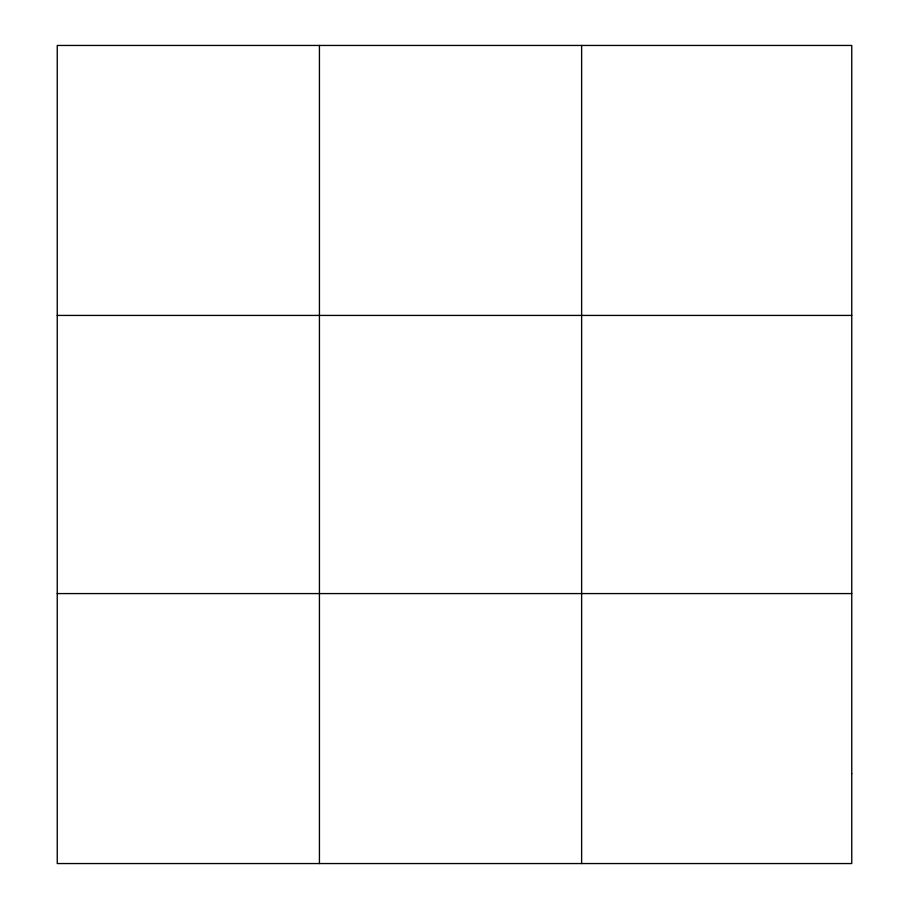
<?xml version="1.0" encoding="UTF-8"?>
<svg xmlns="http://www.w3.org/2000/svg" width="909" height="909" viewBox="0 0 909 909"><rect width="100%" height="100%" fill="white"/><g stroke="black" fill="none" stroke-linecap="round" stroke-linejoin="round"><path stroke-width="1.36" d="M319.434 863.55L319.434 45.45M581.624 863.55L581.624 45.45M57.244 315.423L851.756 315.423M57.244 593.577L851.756 593.577M851.756 773.559L851.756 863.55L57.244 863.55L57.244 45.45L851.756 45.45L851.756 773.559"/></g></svg>
